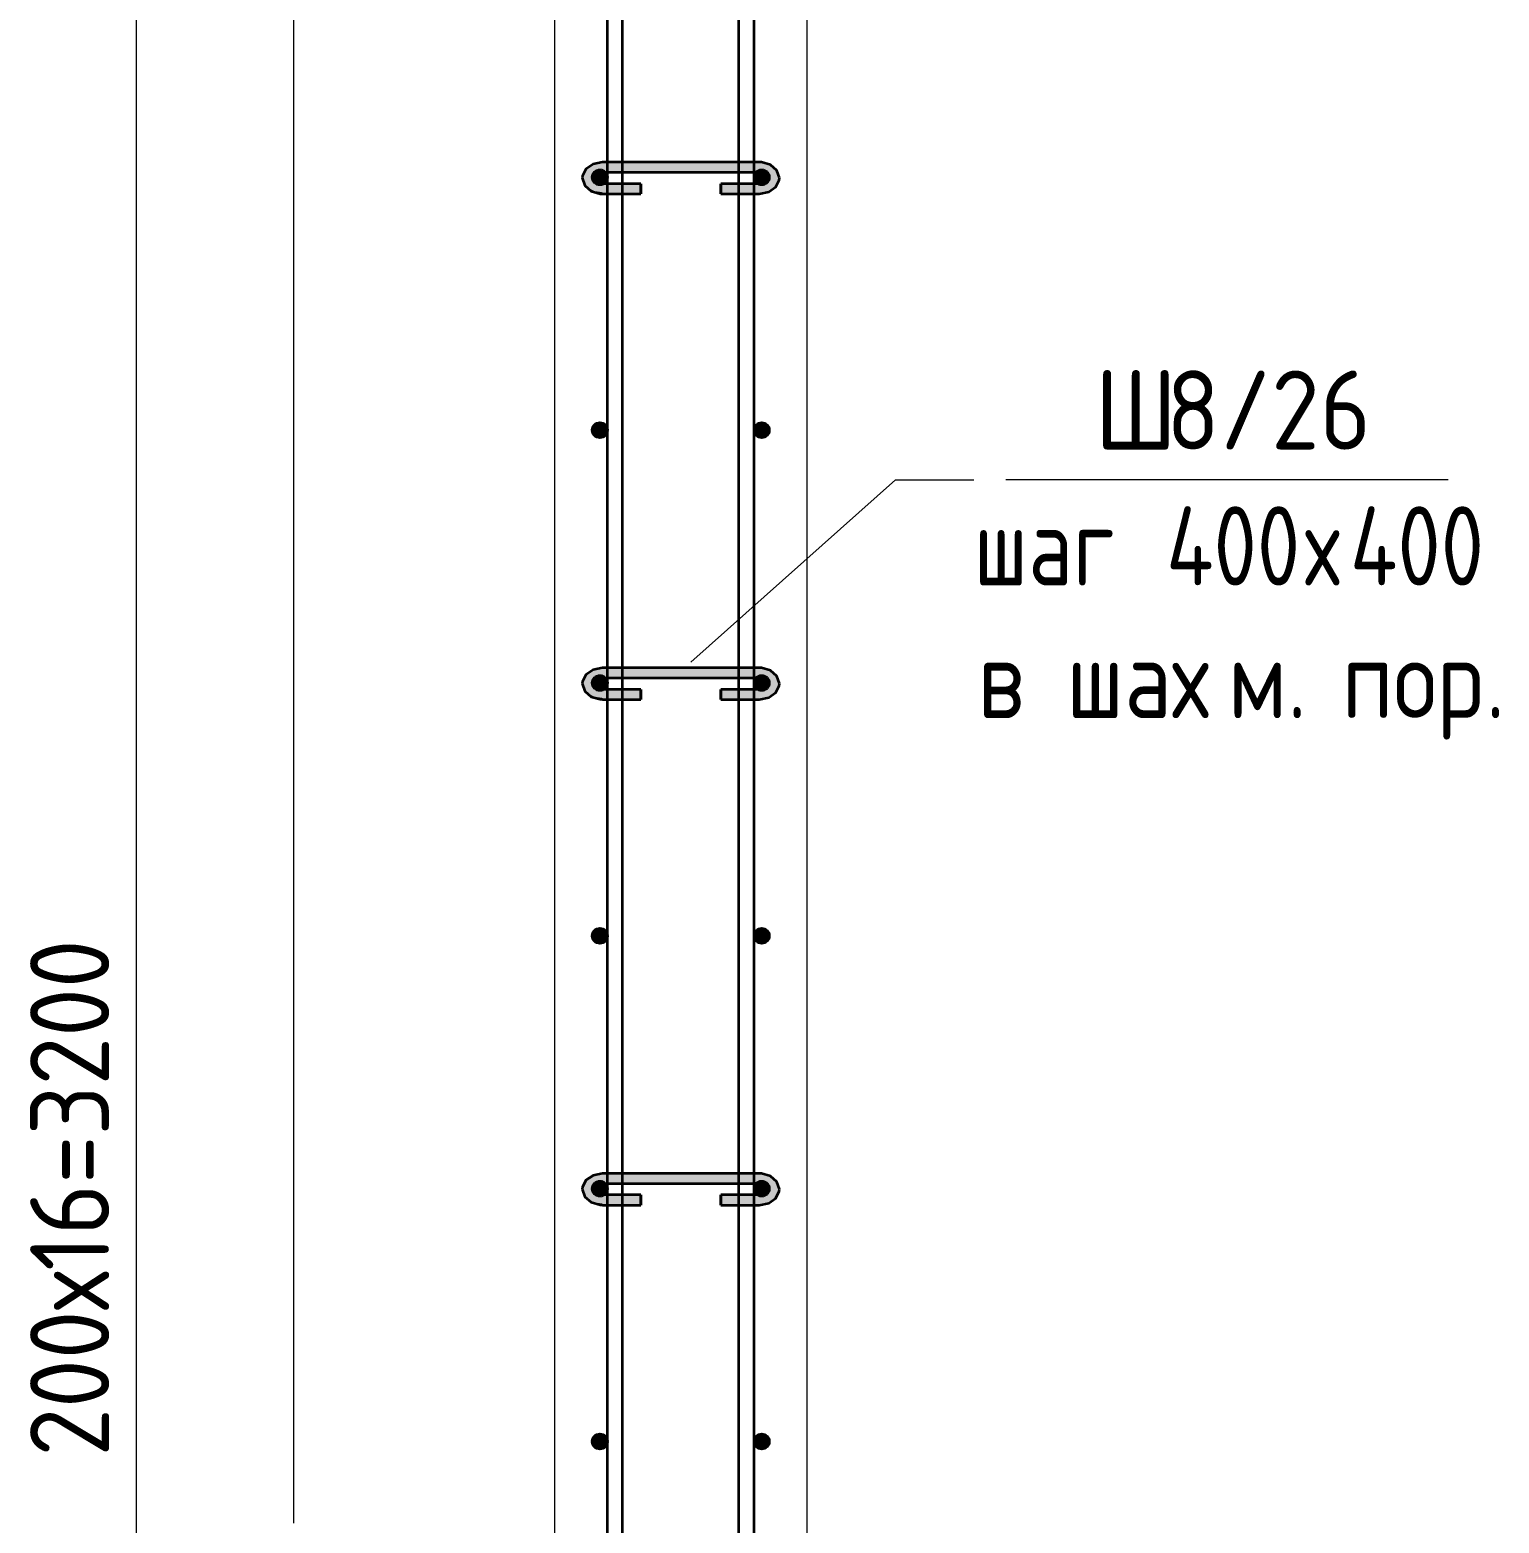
# Model space of a CAD drawing. Header units: millimetres. Extents: x -42469 to 17648, y -5898 to 81170.
# Drawn here: x 2796 to 3958, y -1565 to -383 of the extents above; entities that cross this region are included whole.
import ezdxf

# ---------------------------------------------------------------- set-up
doc = ezdxf.new("R2010")
doc.units = ezdxf.units.MM
for name, color, linetype, lineweight in [('AA_Dim', 7, 'Continuous', 9), ('AA_Dim-25', 7, 'Continuous', 9), ('AA_Oformlenie', 7, 'Continuous', 9), ('AA_Vinoska', 7, 'Continuous', 9), ('AF_Stena_Опалубка', 253, 'Continuous', 18), ('Gen_Text', 7, 'Continuous', 9), ('KR_Armatura', 7, 'Continuous', 20), ('KR_Armatura_Tonkie', 7, 'Continuous', 20)]:
    doc.layers.add(name, color=color, linetype=linetype, lineweight=lineweight)
doc.styles.add('ISOCPEUR_10', font='isocpeur.ttf', dxfattribs={"width": 0.9, "height": 62.5})
doc.styles.add('ISOCPEUR_11', font='isocpeur.ttf', dxfattribs={"width": 0.8, "height": 62.5})
doc.styles.add('ISOCPEUR_12', font='isocpeur.ttf', dxfattribs={"width": 0.85, "height": 62.5})
doc.dimstyles.new('00_Точн_3_знака__прозр__4', dxfattribs={"dimscale": 304.8, "dimtxt": 62.248823, "dimasz": 0.139436, "dimexe": 0.123031, "dimexo": 0.082021, "dimgap": 0.008202, "dimtad": 1, "dimdec": 3, "dimrnd": 0.001, "dimdsep": 46, "dimtxsty": 'ISOCPEUR_10', "dimblk1": 'OBLIQUE', "dimblk2": 'OBLIQUE', "dimsah": 1, "dimcen": 0.09, "dimdle": 0.123031, "dimazin": 0, "dimtfac": 1, "dimtdec": 4, "dimtix": 1, "dimtmove": 0, "dimatfit": 3, "dimfxl": 1, "dimtvp": 1, "dimtolj": 1, "dimtzin": 0, "dimlwd": 18, "dimlwe": 18, "dimarcsym": 2})

# ---------------------------------------------------------------- blocks, each defined once
blk = doc.blocks.new('261_Шпилька массив _НесАрм_РабПлоск_ - 8 А240-4153581-1-1 Армирование')
at = {"layer": 'KR_Armatura_Tonkie', "lineweight": 35}
for points in [[(34968, -511.8), (34968, -505.5), (34966.7, -505.9), (34965.9, -506), (34964.3, -505.8), (34962.1, -504.6), (34961, -503.4), (34960.5, -502.6), (34959.9, -500.5), (34959.9, -499.7), (34960.4, -497.7), (34961.1, -496.4), (34961.9, -495.6), (34963.3, -494.6), (34965, -494.1), (34966.8, -494.1), (34968, -494), (34968, -488), (34961.5, -489.2), (34959.2, -490.3), (34955.5, -493.4), (34953.3, -496.2), (34952.1, -500.8), (34953.3, -504.8), (34956.7, -508.5), (34962.1, -511), (34964.1, -511.3)], [(35043.3, -494.8), (35091.1, -494.7), (35091.9, -494.2), (35091.9, -488), (34968, -488.1), (34968, -494.5), (34969.4, -494.8), (34997.7, -494.8)], [(34997.7, -496), (35089.6, -495.8), (35090.6, -494.8), (34968.9, -494.8), (34970.3, -496), (34983.9, -496)], [(35091.9, -511.8), (35098, -510.9), (35103.2, -508.5), (35106.8, -504.3), (35107.9, -500.5), (35106.7, -496.2), (35104.3, -492.6), (35099.4, -489.5), (35091.9, -488.1), (35091.9, -494.4), (35092.4, -494.2), (35093.9, -494), (35095.9, -494.4), (35096.9, -494.8), (35098.6, -496.4), (35099.3, -497.7), (35099.7, -498.4), (35099.8, -500.8), (35099.5, -502), (35098.6, -503.6), (35097.3, -504.8), (35096.9, -505.2), (35095.4, -505.8), (35093.1, -505.9), (35091.9, -506), (35091.9, -511)], [(34974.9, -511.8), (34998.3, -511.8), (34998.3, -505), (34968.9, -505.2), (34968, -505.8), (34968, -511.8), (34971.9, -511.8)], [(35087.9, -511.8), (35091.9, -511.8), (35091.6, -505.5), (35089.6, -505), (35061.6, -505.1), (35061.6, -511.8), (35075.9, -511.8)], [(35091.9, -513), (35099.4, -511.5), (35104.3, -508.4), (35106.7, -504.8), (35103.2, -508.5), (35097.8, -511), (35091.9, -511.8), (35091.9, -512.8)], [(34968, -513), (34968, -511.8), (34961.9, -510.9), (34956.7, -508.5), (34956, -508.1), (34960.5, -511.3), (34962, -512), (34964.6, -512.4)], [(34997.7, -513), (34998.3, -512.8), (34998.3, -511.8), (34968, -511.8), (34968, -513), (34983.9, -513)], [(35088.8, -513), (35091.9, -512.8), (35091.9, -511.8), (35061.6, -511.8), (35061.6, -513), (35087.9, -513)], [(34968, -911.8), (34968, -905.5), (34966.7, -905.9), (34965.9, -906), (34964.3, -905.8), (34962.1, -904.6), (34961, -903.4), (34960.5, -902.6), (34959.9, -900.5), (34959.9, -899.7), (34960.4, -897.7), (34961.1, -896.4), (34961.9, -895.6), (34963.3, -894.6), (34965, -894.1), (34966.8, -894.1), (34968, -894), (34968, -888), (34962, -889), (34959.2, -890.3), (34955.5, -893.4), (34953.3, -896.2), (34952.1, -900.8), (34953.3, -904.8), (34956.7, -908.5), (34962.1, -911), (34964.1, -911.3)], [(35075.9, -894.8), (35091.1, -894.7), (35091.9, -894.2), (35091.9, -888), (34968, -888.1), (34968, -894.5), (34969.4, -894.8), (35066.1, -894.8)], [(35089.4, -896), (35090, -895.5), (35090.6, -894.8), (34968.9, -894.8), (34970.3, -896), (35089.3, -896)], [(35091.9, -911.8), (35098, -910.9), (35103.2, -908.5), (35106.7, -904.8), (35107.9, -900.5), (35106.7, -896.2), (35104.3, -892.6), (35099.4, -889.5), (35091.9, -888.1), (35091.9, -894.4), (35092.4, -894.2), (35093.9, -894), (35095.9, -894.4), (35096.9, -894.8), (35098.6, -896.4), (35099.3, -897.7), (35099.7, -898.4), (35099.8, -900.8), (35099.5, -902), (35098.6, -903.6), (35097.3, -904.8), (35096.9, -905.2), (35095.4, -905.8), (35093.1, -905.9), (35091.9, -906), (35091.9, -911)], [(34968, -913), (34968, -911.8), (34961.9, -910.9), (34956.7, -908.5), (34956, -908.1), (34960.5, -911.3), (34962, -912), (34964.6, -912.4)], [(34983.9, -911.8), (34998.3, -911.8), (34998.3, -905), (34968.9, -905.2), (34968, -905.8), (34968, -911.8), (34974.9, -911.8)], [(35087.9, -911.8), (35091.9, -911.8), (35091.6, -905.5), (35089.6, -905), (35061.6, -905.1), (35061.6, -911.8), (35075.9, -911.8)], [(35091.9, -913), (35099.4, -911.5), (35104.3, -908.4), (35106.7, -904.8), (35103.2, -908.5), (35097.8, -911), (35091.9, -911.8), (35091.9, -912.8)], [(34997.7, -913), (34998.3, -912.8), (34998.3, -911.8), (34968, -911.8), (34968, -913), (34983.9, -913)], [(35088.8, -913), (35091.9, -912.8), (35091.9, -911.8), (35061.6, -911.8), (35061.6, -913), (35087.9, -913)], [(34968, -1311.8), (34968, -1305.5), (34966.7, -1305.9), (34965.9, -1306), (34964.3, -1305.8), (34962.1, -1304.6), (34961, -1303.4), (34960.3, -1302.2), (34959.9, -1300.5), (34959.9, -1299.7), (34960.4, -1297.7), (34961.1, -1296.4), (34961.9, -1295.6), (34963.3, -1294.6), (34965, -1294.1), (34966.8, -1294.1), (34968, -1294), (34968, -1288), (34962, -1289), (34959.2, -1290.3), (34955.5, -1293.4), (34953.3, -1296.2), (34952.1, -1300.8), (34953.3, -1304.8), (34956.7, -1308.5), (34962.1, -1311), (34964.1, -1311.3)], [(35075.9, -1294.8), (35091.1, -1294.7), (35091.9, -1294.2), (35091.9, -1288), (34968, -1288.1), (34968, -1294.5), (34969.4, -1294.8), (34997.7, -1294.8)], [(34997.7, -1296), (35089.6, -1295.8), (35090.6, -1294.8), (34968.9, -1294.8), (34970.3, -1296), (34983.9, -1296)], [(35091.9, -1311.8), (35098, -1310.9), (35103.2, -1308.5), (35106.7, -1304.8), (35107.9, -1300.5), (35106.7, -1296.2), (35104.3, -1292.6), (35099.4, -1289.5), (35091.9, -1288.1), (35091.9, -1294.4), (35092.4, -1294.2), (35093.9, -1294), (35095.9, -1294.4), (35096.9, -1294.8), (35098.6, -1296.4), (35099.3, -1297.7), (35099.7, -1298.4), (35099.8, -1300.8), (35099.4, -1302.2), (35098.6, -1303.6), (35097.3, -1304.8), (35096.9, -1305.2), (35095.4, -1305.8), (35093.1, -1305.9), (35091.9, -1306), (35091.9, -1311)], [(34968, -1313), (34968, -1311.8), (34961.9, -1310.9), (34956.7, -1308.5), (34956, -1308.1), (34960.5, -1311.3), (34962, -1312), (34964.6, -1312.4)], [(34974.9, -1311.8), (34998.3, -1311.8), (34998.3, -1305), (34968.9, -1305.2), (34968, -1305.8), (34968, -1311.8), (34971.9, -1311.8)], [(35087.9, -1311.8), (35091.9, -1311.8), (35091.6, -1305.5), (35089.6, -1305), (35061.6, -1305.1), (35061.6, -1311.8), (35075.9, -1311.8)], [(35091.9, -1313), (35099.4, -1311.5), (35104.3, -1308.4), (35106.7, -1304.8), (35103.2, -1308.5), (35097.8, -1311), (35091.9, -1311.8), (35091.9, -1312.8)], [(34997.7, -1313), (34998.3, -1312.8), (34998.3, -1311.8), (34968, -1311.8), (34968, -1313), (34983.9, -1313)], [(35088.8, -1313), (35091.9, -1312.8), (35091.9, -1311.8), (35061.6, -1311.8), (35061.6, -1313), (35087.9, -1313)]]:
    blk.add_hatch(color=256, dxfattribs=at).paths.add_polyline_path(points)
for p, q in [((34971.9, -488), (34968, -488)), ((34970.3, -496), (34971.9, -496)), ((34983.9, -488), (34971.9, -488)), ((34971.9, -496), (34983.9, -496)), ((35075.9, -488), (34983.9, -488)), ((34983.9, -496), (35075.9, -496)), ((35087.9, -488), (35075.9, -488)), ((35075.9, -496), (35087.9, -496)), ((35091.9, -488), (35087.9, -488)), ((35087.9, -496), (35089.5, -496)), ((34971.9, -505), (34969.2, -505)), ((34983.9, -505), (34971.9, -505)), ((34998.3, -505), (34983.9, -505)), ((34998.3, -505), (34998.3, -511.8)), ((34998.3, -506.2), (34998.3, -505.1)), ((34998.3, -512.8), (34998.3, -506.2)), ((35075.9, -505), (35061.6, -505)), ((35061.6, -511.8), (35061.6, -505)), ((35061.6, -505.1), (35061.6, -506.2)), ((35061.6, -506.2), (35061.6, -512.8)), ((35087.9, -505), (35075.9, -505)), ((35090.6, -505), (35087.9, -505)), ((34968, -513), (34971.9, -513)), ((34971.9, -513), (34983.9, -513)), ((34983.9, -513), (34998.3, -513)), ((34998.3, -511.8), (34998.3, -513)), ((35061.6, -513), (35061.6, -511.8)), ((35061.6, -513), (35075.9, -513)), ((35075.9, -513), (35087.9, -513)), ((35087.9, -513), (35091.9, -513)), ((34971.9, -888), (34968, -888)), ((34970.3, -896), (34971.9, -896)), ((34983.9, -888), (34971.9, -888)), ((34971.9, -896), (34983.9, -896)), ((35075.9, -888), (34983.9, -888)), ((34983.9, -896), (35075.9, -896)), ((35087.9, -888), (35075.9, -888)), ((35075.9, -896), (35087.9, -896)), ((35091.9, -888), (35087.9, -888)), ((35087.9, -896), (35089.5, -896)), ((34971.9, -905), (34969.2, -905)), ((34983.9, -905), (34971.9, -905)), ((34998.3, -905), (34983.9, -905)), ((34998.3, -905), (34998.3, -911.8)), ((34998.3, -906.2), (34998.3, -905.1)), ((34998.3, -912.8), (34998.3, -906.2)), ((35075.9, -905), (35061.6, -905)), ((35061.6, -911.8), (35061.6, -905)), ((35061.6, -905.1), (35061.6, -906.2)), ((35061.6, -906.2), (35061.6, -912.8)), ((35087.9, -905), (35075.9, -905)), ((35090.6, -905), (35087.9, -905)), ((34968, -913), (34971.9, -913)), ((34971.9, -913), (34983.9, -913)), ((34983.9, -913), (34998.3, -913)), ((34998.3, -911.8), (34998.3, -913)), ((35061.6, -913), (35061.6, -911.8)), ((35061.6, -913), (35075.9, -913)), ((35075.9, -913), (35087.9, -913)), ((35087.9, -913), (35091.9, -913)), ((34971.9, -1288), (34968, -1288)), ((34970.3, -1296), (34971.9, -1296)), ((34983.9, -1288), (34971.9, -1288)), ((34971.9, -1296), (34983.9, -1296)), ((35075.9, -1288), (34983.9, -1288)), ((34983.9, -1296), (35075.9, -1296)), ((35087.9, -1288), (35075.9, -1288)), ((35075.9, -1296), (35087.9, -1296)), ((35091.9, -1288), (35087.9, -1288)), ((35087.9, -1296), (35089.5, -1296)), ((34971.9, -1305), (34969.2, -1305)), ((34983.9, -1305), (34971.9, -1305)), ((34998.3, -1305), (34983.9, -1305)), ((34998.3, -1305), (34998.3, -1311.8)), ((34998.3, -1306.2), (34998.3, -1305.1)), ((34998.3, -1312.8), (34998.3, -1306.2)), ((35075.9, -1305), (35061.6, -1305)), ((35061.6, -1311.8), (35061.6, -1305)), ((35061.6, -1305.1), (35061.6, -1306.2)), ((35061.6, -1306.2), (35061.6, -1312.8)), ((35087.9, -1305), (35075.9, -1305)), ((35090.6, -1305), (35087.9, -1305)), ((34968, -1313), (34971.9, -1313)), ((34971.9, -1313), (34983.9, -1313)), ((34983.9, -1313), (34998.3, -1313)), ((34998.3, -1311.8), (34998.3, -1313)), ((35061.6, -1313), (35061.6, -1311.8)), ((35061.6, -1313), (35075.9, -1313)), ((35075.9, -1313), (35087.9, -1313)), ((35087.9, -1313), (35091.9, -1313))]:
    blk.add_line(p, q, dxfattribs=at)
at = {"layer": 'KR_Armatura_Tonkie', "lineweight": 35, "flags": 128}
for points in [[(34968, -488), (34960.5, -489.5), (34954.8, -493.4), (34952.2, -498.9), (34952, -500.5)], [(35107.9, -500.5), (35106, -494.6), (35101, -490.2), (35093.7, -488.1), (35091.9, -488)], [(34952, -500.5), (34953.9, -506.4), (34958.9, -510.8), (34966.2, -512.9), (34968, -513)], [(35091.9, -513), (35099.5, -511.5), (35105.1, -507.6), (35107.8, -502.1), (35107.9, -500.5)], [(34968, -888), (34960.5, -889.5), (34954.8, -893.4), (34952.2, -898.9), (34952, -900.5)], [(35107.9, -900.5), (35106, -894.6), (35101, -890.2), (35093.7, -888.1), (35091.9, -888)], [(34952, -900.5), (34953.9, -906.4), (34958.9, -910.8), (34966.2, -912.9), (34968, -913)], [(35091.9, -913), (35099.5, -911.5), (35105.1, -907.6), (35107.8, -902.1), (35107.9, -900.5)], [(34968, -1288), (34960.5, -1289.5), (34954.8, -1293.4), (34952.2, -1298.9), (34952, -1300.5)], [(35107.9, -1300.5), (35106, -1294.6), (35101, -1290.2), (35093.7, -1288.1), (35091.9, -1288)], [(34952, -1300.5), (34953.9, -1306.4), (34958.9, -1310.8), (34966.2, -1312.9), (34968, -1313)], [(35091.9, -1313), (35099.5, -1311.5), (35105.1, -1307.6), (35107.8, -1302.1), (35107.9, -1300.5)]]:
    blk.add_lwpolyline(points, dxfattribs=at)
blk = doc.blocks.new('350_Стержень П торец СК-СГ _НесАрм_РабПлоск_ - 350_Стержень П торец СК-СГ _НесАрм_РабПлоск_-4142405-1-1 Армирование')
at = {"layer": 'KR_Armatura_Tonkie', "lineweight": 35}
for points in [[(36965.9, -1106), (36967.4, -1105.8), (36968.9, -1105.2), (36970.1, -1104.2), (36971.1, -1103), (36971.7, -1101.6), (36971.9, -1100), (36971.7, -1098.4), (36971.1, -1097), (36970.1, -1095.8), (36968.9, -1094.8), (36967.4, -1094.2), (36965.9, -1094), (36964.3, -1094.2), (36962.9, -1094.8), (36961.6, -1095.8), (36960.7, -1097), (36960.1, -1098.4), (36959.9, -1100), (36960.1, -1101.6), (36960.7, -1103), (36961.6, -1104.2), (36962.9, -1105.2), (36964.3, -1105.8)], [(37093.9, -1106), (37095.4, -1105.8), (37096.9, -1105.2), (37098.1, -1104.2), (37099.1, -1103), (37099.7, -1101.6), (37099.9, -1100), (37099.7, -1098.4), (37099.1, -1097), (37098.1, -1095.8), (37096.9, -1094.8), (37095.4, -1094.2), (37093.9, -1094), (37092.3, -1094.2), (37090.9, -1094.8), (37089.6, -1095.8), (37088.7, -1097), (37088.1, -1098.4), (37087.9, -1100), (37088.1, -1101.6), (37088.7, -1103), (37089.6, -1104.2), (37090.9, -1105.2), (37092.3, -1105.8)]]:
    blk.add_hatch(color=256, dxfattribs=at).paths.add_polyline_path(points)
at = {"layer": 'AA_Oformlenie'}
for centre, start, end in [((36965.9, -1100), 90, 270), ((36965.9, -1100), 270, 90), ((37093.9, -1100), 90, 270), ((37093.9, -1100), 270, 90)]:
    blk.add_arc(centre, 6, start, end, dxfattribs=at)
at = {"layer": 'KR_Armatura_Tonkie', "lineweight": 35}
for centre in [(36965.9, -1100), (37093.9, -1100)]:
    blk.add_circle(centre, 6, dxfattribs=at)
blk = doc.blocks.new('011_Прямоугольник обрыва _ЭлУзла_ - 011_Прямоугольник обрыва _ЭлУзла_-4144281-1-1 Армирование')
at = {"layer": 'AA_Oformlenie'}
blk.add_line((34723.9, -1564.6), (34723.9, 2041.6), dxfattribs=at)
blk = doc.blocks.new('042_М_Арматуры - Диам длина поз _ Комментарий-3662934-1-1 Армирование')
at = {"layer": 'AA_Vinoska'}
blk.add_line((35634.9, -2802.1), (35984.9, -2802.1), dxfattribs=at)
blk = doc.blocks.new('DIMBLOCK67-1-1 Армирование')
at = {"layer": 'AA_Dim-25', "lineweight": 30}
for p, q in [((2880.3, 300), (2859.1, 321.2)), ((2880.3, 300), (2901.6, 278.7)), ((2880.3, -2900), (2859.1, -2878.8)), ((2880.3, -2900), (2901.6, -2921.3))]:
    blk.add_line(p, q, dxfattribs=at)
at = {"layer": 'AA_Dim-25', "lineweight": 18}
for p, q in [((3215.9, 300), (2842.8, 300)), ((2880.3, -2900), (2880.3, 300)), ((2880.3, 300), (3215.9, 300)), ((3215.9, -2900), (2842.8, -2900)), ((2880.3, -2900), (3215.9, -2900))]:
    blk.add_line(p, q, dxfattribs=at)
at = {"layer": 'AA_Dim-25', "color": 0, "lineweight": 18, "insert": (2796.2, -1511.9), "char_height": 62.5, "width": 508.525, "attachment_point": 1, "rotation": 90, "line_spacing_factor": 1.149209, "style": 'ISOCPEUR_10'}
blk.add_mtext('200х16=3200', dxfattribs=at)
blk = doc.blocks.new('_Oblique')
at = {"color": 0, "linetype": 'ByBlock', "lineweight": -2}
blk.add_line((-0.5, -0.5), (0.5, 0.5), dxfattribs=at)

msp = doc.modelspace()

# ---------------------------------------------------------------- hatches: boundary and pattern name
at = {"layer": 'KR_Armatura'}
h = msp.add_hatch(color=256, dxfattribs=at)
edge = h.paths.add_edge_path()
edge.add_arc((3246.8973, -500), 6, 0, 360)
for points in [[(3246.8973, -506), (3252.0935, -503), (3252.0935, -497), (3246.8973, -494), (3241.7012, -497), (3241.7012, -503), (3243.8675, -504.2507)], [(3374.8973, -506), (3380.0935, -503), (3380.0935, -497), (3374.8973, -494), (3369.7012, -497), (3369.8611, -503.0923), (3371.8675, -504.2507)], [(3246.8973, -706), (3252.0935, -703), (3252.0935, -697), (3246.8973, -694), (3241.7012, -697), (3241.7012, -703)], [(3374.8973, -706), (3380.0935, -703), (3380.0935, -697), (3374.8973, -694), (3369.7012, -697), (3369.8611, -703.0923)], [(3246.8973, -906), (3252.0935, -903), (3252.0935, -897), (3246.8973, -894), (3241.7012, -897), (3241.7012, -903), (3242.0934, -903.2264)], [(3374.8973, -906), (3380.0935, -903), (3380.0935, -897), (3374.8973, -894), (3369.7012, -897), (3369.8611, -903.0923), (3370.0934, -903.2264)], [(3246.8973, -1106), (3252.0935, -1103), (3252.0935, -1097), (3246.8973, -1094), (3241.7012, -1097), (3241.7012, -1103)], [(3374.8973, -1106), (3380.0935, -1103), (3380.0935, -1097), (3374.8973, -1094), (3369.7012, -1097), (3369.8611, -1103.0923)], [(3246.8973, -1306), (3252.0935, -1303), (3252.0935, -1297), (3246.8973, -1294), (3241.7012, -1297), (3241.7012, -1303)], [(3374.8973, -1306), (3380.0935, -1303), (3380.0935, -1297), (3374.8973, -1294), (3369.7012, -1297), (3369.8611, -1303.0923)], [(3246.8973, -1506), (3252.0935, -1503), (3252.0935, -1497), (3246.8973, -1494), (3241.7012, -1497), (3241.7012, -1503)], [(3374.8973, -1506), (3380.0935, -1503), (3380.0935, -1497), (3374.8973, -1494), (3369.7012, -1497), (3369.8611, -1503.0923)]]:
    msp.add_hatch(color=256, dxfattribs=at).paths.add_polyline_path(points)
h = msp.add_hatch(color=256, dxfattribs=at)
edge = h.paths.add_edge_path()
edge.add_arc((3374.8973, -500), 6, 0, 360)
h = msp.add_hatch(color=256, dxfattribs=at)
edge = h.paths.add_edge_path()
edge.add_arc((3246.8973, -700), 6, 0, 360)
h = msp.add_hatch(color=256, dxfattribs=at)
edge = h.paths.add_edge_path()
edge.add_arc((3374.8973, -700), 6, 0, 360)
h = msp.add_hatch(color=256, dxfattribs=at)
edge = h.paths.add_edge_path()
edge.add_arc((3246.8973, -900), 6, 0, 360)
h = msp.add_hatch(color=256, dxfattribs=at)
edge = h.paths.add_edge_path()
edge.add_arc((3374.8973, -900), 6, 0, 360)
h = msp.add_hatch(color=256, dxfattribs=at)
edge = h.paths.add_edge_path()
edge.add_arc((3246.8973, -1100), 6, 0, 360)
h = msp.add_hatch(color=256, dxfattribs=at)
edge = h.paths.add_edge_path()
edge.add_arc((3374.8973, -1100), 6, 0, 360)
h = msp.add_hatch(color=256, dxfattribs=at)
edge = h.paths.add_edge_path()
edge.add_arc((3246.8973, -1300), 6, 0, 360)
h = msp.add_hatch(color=256, dxfattribs=at)
edge = h.paths.add_edge_path()
edge.add_arc((3374.8973, -1300), 6, 0, 360)
h = msp.add_hatch(color=256, dxfattribs=at)
edge = h.paths.add_edge_path()
edge.add_arc((3246.8973, -1500), 6, 0, 360)
h = msp.add_hatch(color=256, dxfattribs=at)
edge = h.paths.add_edge_path()
edge.add_arc((3374.8973, -1500), 6, 0, 360)

# ---------------------------------------------------------------- linework, layer by layer
at = {"layer": 'AA_Vinoska'}
for p, q in [((3318.7501, -883.6316), (3480.7756, -739.1572)), ((3480.7756, -739.1572), (3542.6321, -739.1572))]:
    msp.add_line(p, q, dxfattribs=at)
at = {"layer": 'AF_Stena_Опалубка', "lineweight": 20}
for p, q in [((3210.8973, 350), (3210.8973, -2950)), ((3210.8973, 350), (3210.8973, -2950)), ((3410.8973, -2942), (3410.8973, 350)), ((3410.8973, -2942), (3410.8973, 350))]:
    msp.add_line(p, q, dxfattribs=at)
at = {"layer": 'KR_Armatura'}
for p, q in [((3246.8973, -494), (3241.7012, -497)), ((3252.0935, -497), (3246.8973, -494)), ((3374.8973, -494), (3369.7012, -497)), ((3380.0935, -497), (3374.8973, -494)), ((3241.7012, -497), (3241.7012, -503)), ((3241.7012, -503), (3243.8675, -504.2507)), ((3243.8675, -504.2507), (3246.8973, -506)), ((3246.8973, -506), (3252.0935, -503)), ((3252.0935, -503), (3252.0935, -497)), ((3369.7012, -497), (3369.8611, -503.0923)), ((3369.8611, -503.0923), (3371.8675, -504.2507)), ((3371.8675, -504.2507), (3374.8973, -506)), ((3374.8973, -506), (3380.0935, -503)), ((3380.0935, -503), (3380.0935, -497)), ((3246.8973, -694), (3241.7012, -697)), ((3252.0935, -697), (3246.8973, -694)), ((3374.8973, -694), (3369.7012, -697)), ((3380.0935, -697), (3374.8973, -694)), ((3241.7012, -697), (3241.7012, -703)), ((3241.7012, -703), (3246.8973, -706)), ((3246.8973, -706), (3252.0935, -703)), ((3252.0935, -703), (3252.0935, -697)), ((3369.7012, -697), (3369.8611, -703.0923)), ((3369.8611, -703.0923), (3374.8973, -706)), ((3374.8973, -706), (3380.0935, -703)), ((3380.0935, -703), (3380.0935, -697)), ((3246.8973, -894), (3241.7012, -897)), ((3241.7012, -897), (3241.7012, -903)), ((3252.0935, -897), (3246.8973, -894)), ((3252.0935, -903), (3252.0935, -897)), ((3374.8973, -894), (3369.7012, -897)), ((3369.7012, -897), (3369.8611, -903.0923)), ((3380.0935, -897), (3374.8973, -894)), ((3380.0935, -903), (3380.0935, -897)), ((3241.7012, -903), (3242.0934, -903.2264)), ((3242.0934, -903.2264), (3246.8973, -906)), ((3246.8973, -906), (3252.0935, -903)), ((3369.8611, -903.0923), (3370.0934, -903.2264)), ((3370.0934, -903.2264), (3374.8973, -906)), ((3374.8973, -906), (3380.0935, -903)), ((3246.8973, -1094), (3241.7012, -1097)), ((3241.7012, -1097), (3241.7012, -1103)), ((3252.0935, -1097), (3246.8973, -1094)), ((3252.0935, -1103), (3252.0935, -1097)), ((3374.8973, -1094), (3369.7012, -1097)), ((3369.7012, -1097), (3369.8611, -1103.0923)), ((3380.0935, -1097), (3374.8973, -1094)), ((3380.0935, -1103), (3380.0935, -1097)), ((3241.7012, -1103), (3246.8973, -1106)), ((3246.8973, -1106), (3252.0935, -1103)), ((3369.8611, -1103.0923), (3374.8973, -1106)), ((3374.8973, -1106), (3380.0935, -1103)), ((3246.8973, -1294), (3241.7012, -1297)), ((3241.7012, -1297), (3241.7012, -1303)), ((3252.0935, -1297), (3246.8973, -1294)), ((3252.0935, -1303), (3252.0935, -1297)), ((3374.8973, -1294), (3369.7012, -1297)), ((3369.7012, -1297), (3369.8611, -1303.0923)), ((3380.0935, -1297), (3374.8973, -1294)), ((3380.0935, -1303), (3380.0935, -1297)), ((3241.7012, -1303), (3246.8973, -1306)), ((3246.8973, -1306), (3252.0935, -1303)), ((3369.8611, -1303.0923), (3374.8973, -1306)), ((3374.8973, -1306), (3380.0935, -1303)), ((3246.8973, -1494), (3241.7012, -1497)), ((3241.7012, -1497), (3241.7012, -1503)), ((3252.0935, -1497), (3246.8973, -1494)), ((3252.0935, -1503), (3252.0935, -1497)), ((3374.8973, -1494), (3369.7012, -1497)), ((3369.7012, -1497), (3369.8611, -1503.0923)), ((3380.0935, -1497), (3374.8973, -1494)), ((3380.0935, -1503), (3380.0935, -1497)), ((3241.7012, -1503), (3246.8973, -1506)), ((3246.8973, -1506), (3252.0935, -1503)), ((3369.8611, -1503.0923), (3374.8973, -1506)), ((3374.8973, -1506), (3380.0935, -1503))]:
    msp.add_line(p, q, dxfattribs=at)
for centre in [(3246.8973, -500), (3374.8973, -500), (3246.8973, -700), (3374.8973, -700), (3246.8973, -900), (3374.8973, -900), (3246.8973, -1100), (3374.8973, -1100), (3246.8973, -1300), (3374.8973, -1300), (3246.8973, -1500), (3374.8973, -1500)]:
    msp.add_circle(centre, 6, dxfattribs=at)
at = {"layer": 'KR_Armatura_Tonkie', "lineweight": 35}
for p, q in [((3252.8973, -2942), (3252.8973, 320)), ((3264.8973, -2942), (3264.8973, 320)), ((3356.8973, -2942), (3356.8973, 320)), ((3368.8973, -2942), (3368.8973, 320))]:
    msp.add_line(p, q, dxfattribs=at)

# ---------------------------------------------------------------- block references
at = {"layer": 'AA_Oformlenie'}
msp.add_blockref('011_Прямоугольник обрыва _ЭлУзла_ - 011_Прямоугольник обрыва _ЭлУзла_-4144281-1-1 Армирование', (-31718.977, 0), dxfattribs=at)
at = {"layer": 'AA_Vinoska'}
msp.add_blockref('042_М_Арматуры - Диам длина поз _ Комментарий-3662934-1-1 Армирование', (-32066.9365, 2062.9867), dxfattribs=at)
at = {"layer": 'KR_Armatura_Tonkie', "lineweight": 35}
for name, p in [('261_Шпилька массив _НесАрм_РабПлоск_ - 8 А240-4153581-1-1 Армирование', (-31718.977, 0)), ('350_Стержень П торец СК-СГ _НесАрм_РабПлоск_ - 350_Стержень П торец СК-СГ _НесАрм_РабПлоск_-4142405-1-1 Армирование', (-33718.977, 600)), ('350_Стержень П торец СК-СГ _НесАрм_РабПлоск_ - 350_Стержень П торец СК-СГ _НесАрм_РабПлоск_-4142405-1-1 Армирование', (-33718.977, 400)), ('350_Стержень П торец СК-СГ _НесАрм_РабПлоск_ - 350_Стержень П торец СК-СГ _НесАрм_РабПлоск_-4142405-1-1 Армирование', (-33718.977, 200)), ('350_Стержень П торец СК-СГ _НесАрм_РабПлоск_ - 350_Стержень П торец СК-СГ _НесАрм_РабПлоск_-4142405-1-1 Армирование', (-33718.977, 0)), ('350_Стержень П торец СК-СГ _НесАрм_РабПлоск_ - 350_Стержень П торец СК-СГ _НесАрм_РабПлоск_-4142405-1-1 Армирование', (-33718.977, -200)), ('350_Стержень П торец СК-СГ _НесАрм_РабПлоск_ - 350_Стержень П торец СК-СГ _НесАрм_РабПлоск_-4142405-1-1 Армирование', (-33718.977, -400))]:
    msp.add_blockref(name, p, dxfattribs=at)

# ---------------------------------------------------------------- texts
at = {"layer": 'AA_Vinoska', "char_height": 62.5, "attachment_point": 1}
for s, insert, width, style in [('\\fISOCPEUR|b0|i0|c204|p34|;\\W.9;Ш', (3638.3821, -652.8046), 68.544281, 'ISOCPEUR_10'), ('8/26', (3694.9368, -652.8046), 194.810062, 'ISOCPEUR_10'), (' 400', (3663.0175, -760.2809), 171.561125, 'ISOCPEUR_11'), ('400', (3840.2883, -760.2809), 134.6835, 'ISOCPEUR_11'), ('шаг', (3542.6321, -760.2809), 145.907125, 'ISOCPEUR_11'), ('\\fISOCPEUR|b0|i0|c204|p34|;\\W.8;х', (3804.5696, -760.2809), 43.291125, 'ISOCPEUR_11')]:
    msp.add_mtext(s, dxfattribs=dict(at, insert=insert, width=width, style=style))
at = {"layer": 'Gen_Text', "char_height": 62.5, "attachment_point": 1, "style": 'ISOCPEUR_12'}
for s, insert, width in [('\\fISOCPEUR|b0|i0|c204|p34|;\\W.85; ', (3583.5654, -865.2724), 39.182477), ('\\fISOCPEUR|b0|i0|c204|p34|;\\W.85;в', (3545.6142, -865.2724), 45.99682), ('шах', (3615.8941, -865.2724), 155.02632), ('м. ', (3743.8036, -865.2724), 109.0295), ('пор', (3833.762, -865.2724), 137.990461), ('\\fISOCPEUR|b0|i0|c204|p34|;\\W.85;.', (3947.6155, -865.2724), 18.739445)]:
    msp.add_mtext(s, dxfattribs=dict(at, insert=insert, width=width))

# ---------------------------------------------------------------- dimensions: what is measured, and where the dimension line sits
at = {"layer": 'AA_Dim', "lineweight": 18}
dim = msp.add_linear_dim(base=(2880.3395, 300), p1=(3240.8973, -2900), p2=(3240.8973, 300), angle=90, dimstyle='00_Точн_3_знака__прозр__4', override={"dimpost": '200х16=<>', "dimfxl": 3200}, dxfattribs=at)
dim.commit()
dim.dimension.update_dxf_attribs({"geometry": 'DIMBLOCK67-1-1 Армирование', "text_midpoint": (2846.5895, -1300)})

doc.saveas('drawing.dxf')
